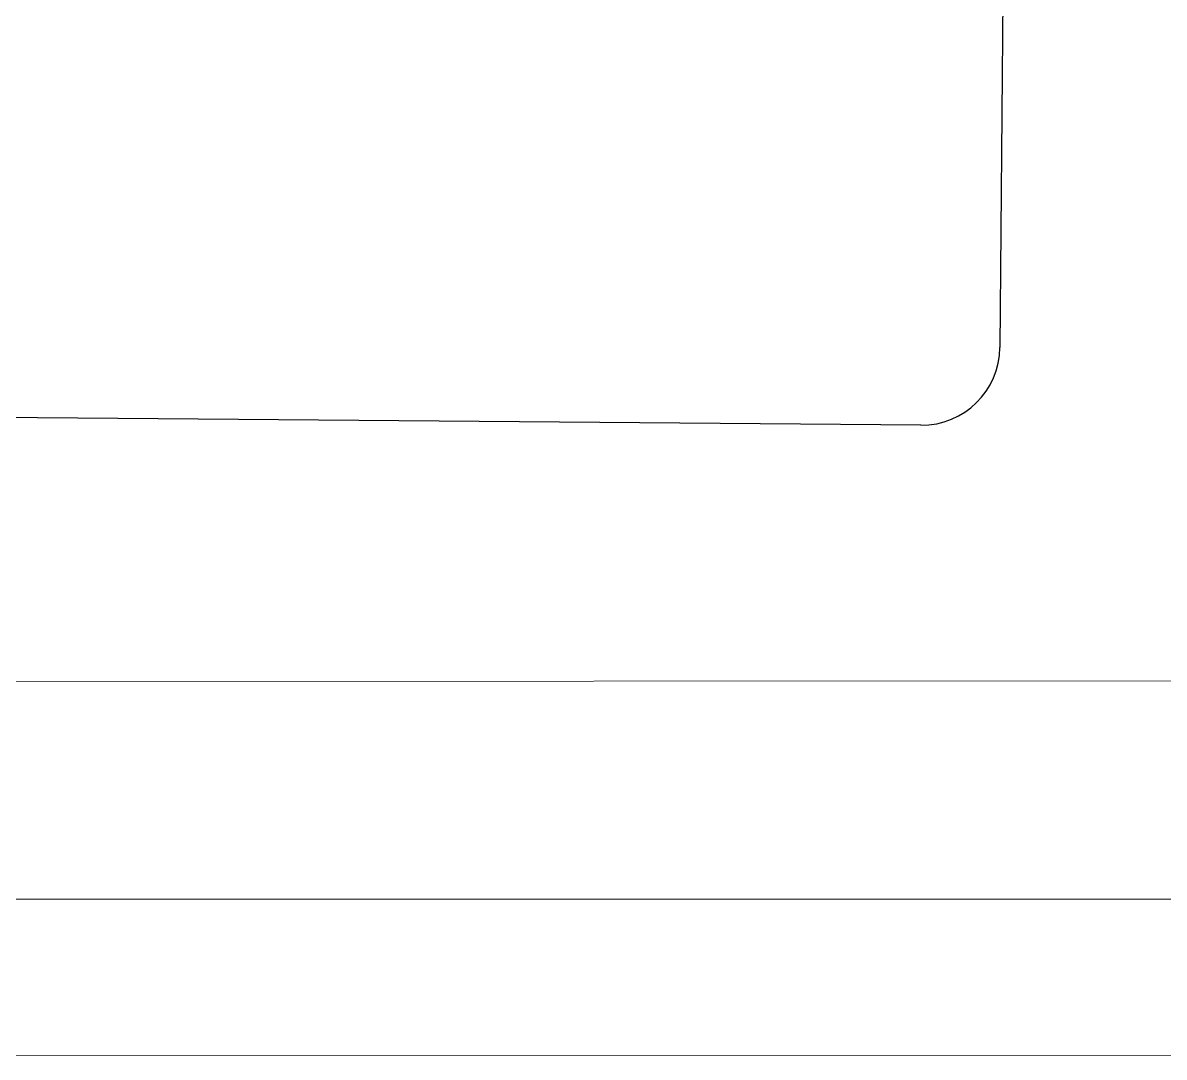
# Model space of a CAD drawing. Header units: inches. Extents: x 164.3 to 247.9, y 15.6 to 56.7.
# Drawn here: x 209.4871 to 209.9448, y 26.0503 to 26.4648 of the extents above; entities that cross this region are included whole.
import ezdxf

# ---------------------------------------------------------------- set-up
doc = ezdxf.new("R2010")
doc.units = ezdxf.units.IN
doc.header["$MEASUREMENT"] = 0
doc.layers.get('0').update_dxf_attribs({"lineweight": 0})
doc.layers.add('WALL 1 100', color=250, linetype='Continuous', lineweight=9)
doc.layers.add('провода', color=1, linetype='Continuous', lineweight=5)

msp = doc.modelspace()

# ---------------------------------------------------------------- linework, layer by layer
at = {"color": 7, "linetype": 'ByBlock', "lineweight": -2}
for p, q in [((209.88073, 26.55371), (209.8789, 26.33472)), ((209.84725, 26.3036), (209.39362, 26.3074))]:
    msp.add_line(p, q, dxfattribs=at)
msp.add_arc((209.84751, 26.33498), 0.03139, 269.5193, 359.5193, dxfattribs=at)
at = {"layer": 'WALL 1 100', "color": 0}
for p, q in [((208.26999, 26.20028), (227.16894, 26.20887)), ((208.11999, 26.05028), (227.17, 26.05853))]:
    msp.add_line(p, q, dxfattribs=at)
at = {"layer": 'провода', "color": 1}
msp.add_line((221.20215, 26.1163), (208.17838, 26.11324), dxfattribs=at)

doc.saveas('drawing.dxf')
